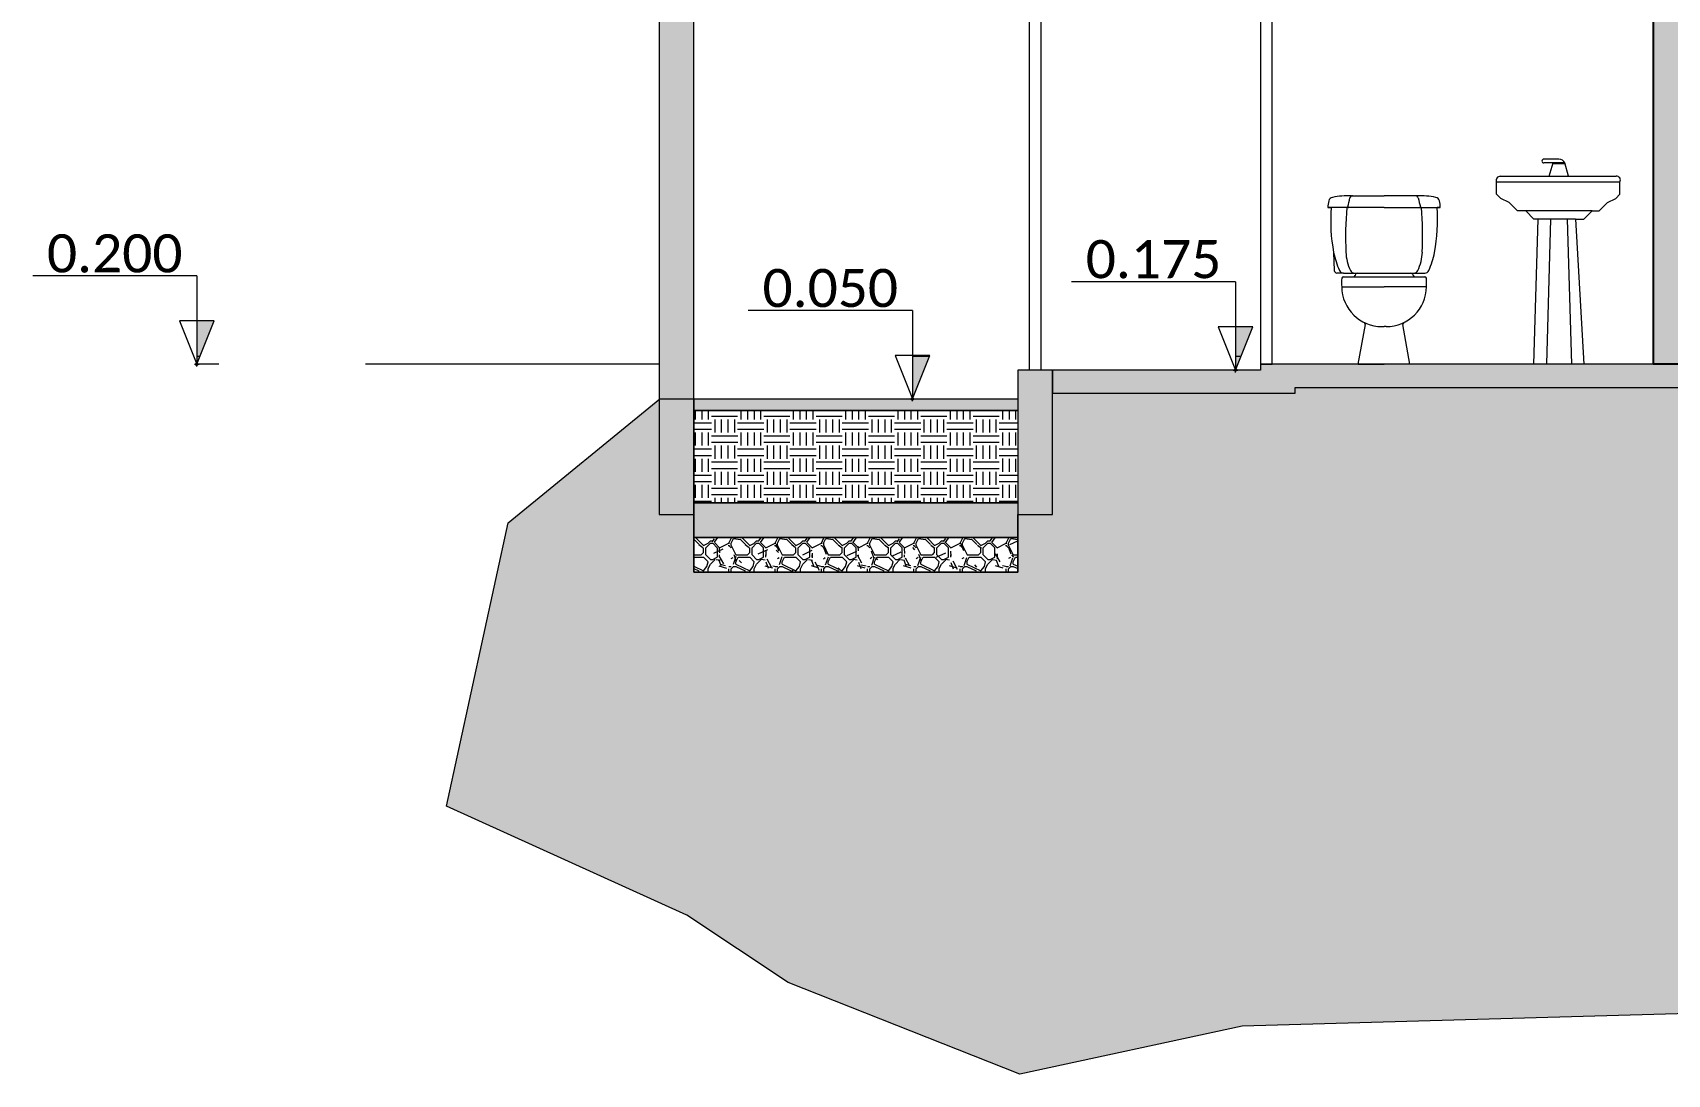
# Model space of a CAD drawing. Header units: metres. Extents: x -197 to 1099, y -24 to 14.
# Drawn here: x 1050.6 to 1057.67, y -2.87 to 1.63 of the extents above; entities that cross this region are included whole.
import ezdxf
from ezdxf.enums import TextEntityAlignment as Align

# ---------------------------------------------------------------- set-up
doc = ezdxf.new("R2010")
doc.units = ezdxf.units.M
doc.header["$LTSCALE"] = 0.001
doc.header["$PDMODE"] = 34
doc.header["$PDSIZE"] = 0.01
doc.linetypes.add('HIDDENX2', pattern=[19.05, 12.7, -6.35])
doc.layers.get('0').update_dxf_attribs({"lineweight": 13, "true_color": 0x000000})
for name, color, linetype, lineweight, true_color in [('Jach-Anotaciones-CalidaddeLínea  0.13', 7, 'Continuous', 13, 0x000000), ('Jach-Anotaciones-Hatch-Lum100%', 7, 'Continuous', 13, 0x000000), ('Jach-Anotaciones-Hatch-Lum50%', 9, 'Continuous', 13, 0x808080), ('Jach-Anotaciones-Hatch-Lum80%', 250, 'Continuous', 13, 0x333333), ('Jach-Anotaciones-LineasDetalle0.18mm', 7, 'Continuous', 18, 0x000000), ('JACH-Anotaciones-Textos-Lum75% @ 0.075', 7, 'Continuous', 13, 0x404040), ('JACH-Arq-Lineas-Proyeccion Niveles cortes', 9, 'HIDDENX2', 13, 0x808080), ('JACH-Arq-Muros01-Carga', 7, 'Continuous', 25, 0x000000), ('JACH-Arq-Puertas01-', 7, 'Continuous', 13, 0x404040)]:
    doc.layers.add(name, color=color, linetype=linetype, lineweight=lineweight, true_color=true_color)
doc.styles.add('02a-Calibri-JACH(1.8mm)', font='calibri.ttf', dxfattribs={"height": 2.2})
pattern_1 = [(0, (169.421, 45.032), (0, 6.985), [5.08, -1.905]), (90, (169.421, 45.032), (-6.985, 4e-16), [5.08, -1.905])]

# ---------------------------------------------------------------- blocks, each defined once
blk = doc.blocks.new('A$C325F0048')
at = {"linetype": 'Continuous', "ltscale": 20}
for p, q in [((0.1008, 0.7296), (0.243, 0.7296)), ((0.3852, 0.7296), (0.243, 0.7296)), ((0.243, 0.6784), (0, 0.6784)), ((0, 0.6784), (0.014, 0.6784)), ((0.243, 0.6784), (0.0887, 0.6784)), ((0.243, 0.6784), (0.3973, 0.6784)), ((0.243, 0.6784), (0.486, 0.6784)), ((0.486, 0.6784), (0.472, 0.6784)), ((0.0672, 0.3948), (0.0392, 0.3948)), ((0.1199, 0.3901), (0.1172, 0.3835)), ((0.3661, 0.3901), (0.3688, 0.3835)), ((0.0595, 0.3348), (0.243, 0.3348)), ((0.4265, 0.3348), (0.243, 0.3348)), ((0.1314, 0), (0.1618, 0.1723)), ((0.234, 0.1628), (0.243, 0.1628)), ((0.252, 0.1628), (0.243, 0.1628)), ((0.3546, 0), (0.3242, 0.1723)), ((0.1314, 0), (0.243, 0)), ((0.3546, 0), (0.243, 0))]:
    blk.add_line(p, q, dxfattribs=at)
at = {"linetype": 'Continuous'}
for p, q in [((0.0247, 0.4838), (0.0272, 0.4064)), ((0.0672, 0.3948), (0.1269, 0.3948)), ((0.0674, 0.3788), (0.1103, 0.3788)), ((0.1103, 0.3788), (0.3757, 0.3788)), ((0.1269, 0.3948), (0.3591, 0.3948)), ((0.3591, 0.3948), (0.4188, 0.3948)), ((0.3757, 0.3788), (0.4186, 0.3788))]:
    blk.add_line(p, q, dxfattribs=at)
at = {"linetype": 'Continuous', "ltscale": 20}
for centre, radius, start, end in [((0.1385, 0.6753), 0.1386, 166.67729, 178.71639), ((0.0232, 0.7026), 0.02, 100.81688, 166.67729), ((0.0969, 0.3164), 0.4132, 89.46832, 100.81688), ((-0.7229, 0.888), 0.8351, 345.68388, 348.39344), ((0.1069, 0.7176), 0.012, 90, 168.39344), ((0.3791, 0.7176), 0.012, 11.60656, 90), ((0.3891, 0.3164), 0.4132, 79.18312, 90.53168), ((1.2089, 0.888), 0.8351, 191.60656, 194.31612), ((0.4628, 0.7026), 0.02, 13.32271, 79.18312), ((0.3475, 0.6753), 0.1386, 1.28361, 13.32271), ((0.7518, 0.6214), 0.74, 175.58652, 190.71611), ((1.577, 0.5519), 1.5008, 175.16455, 182.55397), ((0.0887, 0.6809), 0.0025, 165.68388, 270), ((0.3973, 0.6809), 0.0025, 270, 14.31612), ((-1.091, 0.5519), 1.5008, 357.44603, 4.83545), ((-0.2658, 0.6214), 0.74, 349.28389, 4.41348), ((0.5055, 0.5925), 0.4929, 192.73312, 202.26013), ((0.2761, 0.4922), 0.1986, 182.08968, 205.80286), ((0.2099, 0.4922), 0.1986, 334.19714, 357.91032), ((-0.0195, 0.5925), 0.4929, 337.73987, 347.26688), ((0.0392, 0.4068), 0.012, 181.83712, 270), ((0.0672, 0.4148), 0.02, 206.76493, 270), ((0.2913, 0.3506), 0.2323, 174.49442, 183.90447), ((0.0674, 0.3713), 0.0075, 90, 167.63502), ((0.1152, 0.4148), 0.02, 206.76493, 270), ((0.1103, 0.3863), 0.0075, 270, 337.95529), ((0.1269, 0.3873), 0.0075, 90, 157.95529), ((0.1269, 0.3873), 0.0075, 90, 157.95529), ((0.3591, 0.3873), 0.0075, 22.04471, 90), ((0.3757, 0.3863), 0.0075, 202.04471, 270), ((0.3708, 0.4148), 0.02, 270, 333.23507), ((0.4186, 0.3713), 0.0075, 12.36498, 90), ((0.4188, 0.4148), 0.02, 270, 333.23507), ((0.1371, 0.3498), 0.2898, 357.0306, 4.5705), ((0.234, 0.3373), 0.1745, 180.82088, 270), ((0.252, 0.3373), 0.1745, 270, 359.17912), ((0.1544, 0.1736), 0.0075, 350, 64.05435), ((0.3316, 0.1736), 0.0075, 115.94565, 190)]:
    blk.add_arc(centre, radius, start, end, dxfattribs=at)
blk = doc.blocks.new('A$C70F64205')
for p, q in [((0.2702, 0.8877, 0.01), (0.2048, 0.8877, 0.01)), ((0.2954, 0.8715, 0.01), (0.2048, 0.8715, 0.01)), ((0.2282, 0.8137, 0.01), (0.245, 0.8715, 0.01)), ((0.2954, 0.8673, 0.01), (0.2438, 0.8673, 0.01)), ((0.3122, 0.8137, 0.01), (0.2954, 0.8715, 0.01)), ((0, 0.7899, 0.01), (0.5343, 0.7899, 0.01)), ((0.0009, 0.736, 0.01), (0.0009, 0.7899, 0.01)), ((0.0009, 0.736, 0.01), (0.0009, 0.7899, 0.01)), ((0.0168, 0.8137, 0.01), (0.5176, 0.8137, 0.01)), ((0.5343, 0.736, 0.01), (0.5343, 0.7899, 0.01)), ((0.5343, 0.736, 0.01), (0.5343, 0.7899, 0.01)), ((0.0189, 0.7181, 0.01), (0.0009, 0.736, 0.01)), ((0.0189, 0.7181, 0.01), (0.0009, 0.736, 0.01)), ((0.0548, 0.7001, 0.01), (0.0189, 0.7181, 0.01)), ((0.0548, 0.7001, 0.01), (0.0189, 0.7181, 0.01)), ((0.4805, 0.7001, 0.01), (0.5164, 0.7181, 0.01)), ((0.4805, 0.7001, 0.01), (0.5164, 0.7181, 0.01)), ((0.5164, 0.7181, 0.01), (0.5343, 0.736, 0.01)), ((0.5164, 0.7181, 0.01), (0.5343, 0.736, 0.01)), ((0.0727, 0.6822, 0.01), (0.0548, 0.7001, 0.01)), ((0.0727, 0.6822, 0.01), (0.0548, 0.7001, 0.01)), ((0.0727, 0.6822, 0.01), (0.0548, 0.7001, 0.01)), ((0.0548, 0.7001, 0.01), (0.0727, 0.6822, 0.01)), ((0.0727, 0.6822, 0.01), (0.0548, 0.7001, 0.01)), ((0.0548, 0.7001, 0.01), (0.0727, 0.6822, 0.01)), ((0.0727, 0.6822, 0.01), (0.0548, 0.7001, 0.01)), ((0.0548, 0.7001, 0.01), (0.0727, 0.6822, 0.01)), ((0.0727, 0.6822, 0.01), (0.0548, 0.7001, 0.01)), ((0.0727, 0.6822, 0.01), (0.0548, 0.7001, 0.01)), ((0.0907, 0.6642, 0.01), (0.0727, 0.6822, 0.01)), ((0.0907, 0.6642, 0.01), (0.0727, 0.6822, 0.01)), ((0.1266, 0.6642, 0.01), (0.0907, 0.6642, 0.01)), ((0.4138, 0.6642, 0.01), (0.1266, 0.6642, 0.01)), ((0.1625, 0.6283, 0.01), (0.1266, 0.6642, 0.01)), ((0.1625, 0.6283, 0.01), (0.1266, 0.6642, 0.01)), ((0.1266, 0.6642, 0.01), (0.1625, 0.6283, 0.01)), ((0.1625, 0.6283, 0.01), (0.1266, 0.6642, 0.01)), ((0.1625, 0.6283, 0.01), (0.1266, 0.6642, 0.01)), ((0.1625, 0.6283, 0.01), (0.1266, 0.6642, 0.01)), ((0.1625, 0.6283, 0.01), (0.1266, 0.6642, 0.01)), ((0.1625, 0.6283, 0.01), (0.1266, 0.6642, 0.01)), ((0.1625, 0.6283, 0.01), (0.1266, 0.6642, 0.01)), ((0.1625, 0.6283, 0.01), (0.1266, 0.6642, 0.01)), ((0.3779, 0.6283, 0.01), (0.4138, 0.6642, 0.01)), ((0.3779, 0.6283, 0.01), (0.4138, 0.6642, 0.01)), ((0.3779, 0.6283, 0.01), (0.4138, 0.6642, 0.01)), ((0.3779, 0.6283, 0.01), (0.4138, 0.6642, 0.01)), ((0.3779, 0.6283, 0.01), (0.4138, 0.6642, 0.01)), ((0.3779, 0.6283, 0.01), (0.4138, 0.6642, 0.01)), ((0.4138, 0.6642, 0.01), (0.4445, 0.6642, 0.01)), ((0.4445, 0.6642, 0.01), (0.4625, 0.6822, 0.01)), ((0.4445, 0.6642, 0.01), (0.4625, 0.6822, 0.01)), ((0.4625, 0.6822, 0.01), (0.4805, 0.7001, 0.01)), ((0.4625, 0.6822, 0.01), (0.4805, 0.7001, 0.01)), ((0.4805, 0.7001, 0.01), (0.4625, 0.6822, 0.01)), ((0.4625, 0.6822, 0.01), (0.4805, 0.7001, 0.01)), ((0.4805, 0.7001, 0.01), (0.4625, 0.6822, 0.01)), ((0.4625, 0.6822, 0.01), (0.4805, 0.7001, 0.01)), ((0.4805, 0.7001, 0.01), (0.4625, 0.6822, 0.01)), ((0.4625, 0.6822, 0.01), (0.4805, 0.7001, 0.01)), ((0.4625, 0.6822, 0.01), (0.4805, 0.7001, 0.01)), ((0.4625, 0.6822, 0.01), (0.4805, 0.7001, 0.01)), ((0.1804, 0.6283, 0.01), (0.1625, 0.6283, 0.01)), ((0.1625, 0, 0.01), (0.1804, 0.6283, 0.01)), ((0.342, 0.6283, 0.01), (0.1804, 0.6283, 0.01)), ((0.2343, 0.6283, 0.01), (0.2164, 0, 0.01)), ((0.3061, 0.6283, 0.01), (0.3241, 0, 0.01)), ((0.342, 0.6283, 0.01), (0.3779, 0.6283, 0.01)), ((0.342, 0.6283, 0.01), (0.3779, 0, 0.01))]:
    blk.add_line(p, q)
for centre, radius, start, end in [((0.2048, 0.8796, 0.01), 0.0081, 90, 270), ((0.2702, 0.86, 0.01), 0.0277, 24.49889, 90), ((0.0174, 0.7954, 0.01), 0.0183, 91.87842, 197.61595), ((0.5199, 0.7975, 0.01), 0.0163, 332.07396, 98.18996)]:
    blk.add_arc(centre, radius, start, end)
blk = doc.blocks.new('*U788')
at = {"lineweight": 0, "ltscale": 100}
h = blk.add_hatch(dxfattribs=at)
h.set_pattern_fill('ANGLE', color=256)
h.set_pattern_definition(pattern_1)
h.paths.add_polyline_path([(0, 2.5), (0, 0), (1, 2.5)])
h = blk.add_hatch(color=256, dxfattribs=at)
h.dxf.hatch_style = 1
h.paths.add_polyline_path([(0, 2.5), (0, 0), (1, 2.5)])
for points in [[(0, 5.099), (-9.466, 5.099)], [(0, 5.099), (0, 1.25)]]:
    blk.add_lwpolyline(points, dxfattribs=at)
for points in [[(0, 0), (1, 2.5), (-1, 2.5)], [(0, 2.5), (0, 0), (1, 2.5)]]:
    blk.add_lwpolyline(points, close=True, dxfattribs=at)
blk.add_point((0, 0), dxfattribs=at)
at = {"lineweight": 0, "ltscale": 100, "style": '02a-Calibri-JACH(1.8mm)'}
blk.add_attdef('ALT', text='', height=2.2, dxfattribs=at).set_placement((-4.733, 6.401), align=Align.MIDDLE_CENTER)
blk = doc.blocks.new('*U795')
at = {"lineweight": 0, "ltscale": 100}
h = blk.add_hatch(dxfattribs=at)
h.set_pattern_fill('ANGLE', color=256)
h.set_pattern_definition(pattern_1)
h.paths.add_polyline_path([(0, 2.5), (0, 0), (1, 2.5)])
h = blk.add_hatch(color=256, dxfattribs=at)
h.dxf.hatch_style = 1
h.paths.add_polyline_path([(0, 2.5), (0, 0), (1, 2.5)])
for points in [[(0, 5.099), (-9.466, 5.099)], [(0, 5.099), (0, 1.25)]]:
    blk.add_lwpolyline(points, dxfattribs=at)
for points in [[(0, 0), (1, 2.5), (-1, 2.5)], [(0, 2.5), (0, 0), (1, 2.5)]]:
    blk.add_lwpolyline(points, close=True, dxfattribs=at)
blk.add_point((0, 0), dxfattribs=at)
at = {"lineweight": 0, "ltscale": 100, "style": '02a-Calibri-JACH(1.8mm)'}
blk.add_attdef('ALT', text='', height=2.2, dxfattribs=at).set_placement((-4.733, 6.401), align=Align.MIDDLE_CENTER)
blk = doc.blocks.new('*U797')
at = {"lineweight": 0, "ltscale": 100}
h = blk.add_hatch(dxfattribs=at)
h.set_pattern_fill('ANGLE', color=256)
h.set_pattern_definition(pattern_1)
h.paths.add_polyline_path([(0, 2.5), (0, 0), (1, 2.5)])
h = blk.add_hatch(color=256, dxfattribs=at)
h.dxf.hatch_style = 1
h.paths.add_polyline_path([(0, 2.5), (0, 0), (1, 2.5)])
for points in [[(0, 5.099), (-9.466, 5.099)], [(0, 5.099), (0, 1.25)]]:
    blk.add_lwpolyline(points, dxfattribs=at)
for points in [[(0, 0), (1, 2.5), (-1, 2.5)], [(0, 2.5), (0, 0), (1, 2.5)]]:
    blk.add_lwpolyline(points, close=True, dxfattribs=at)
blk.add_point((0, 0), dxfattribs=at)
at = {"lineweight": 0, "ltscale": 100, "style": '02a-Calibri-JACH(1.8mm)'}
blk.add_attdef('ALT', text='', height=2.2, dxfattribs=at).set_placement((-4.733, 6.401), align=Align.MIDDLE_CENTER)

msp = doc.modelspace()

# ---------------------------------------------------------------- hatches: boundary and pattern name
at = {"layer": 'Jach-Anotaciones-Hatch-Lum100%', "ltscale": 100}
h = msp.add_hatch(color=256, dxfattribs=at)
h.dxf.hatch_style = 1
h.paths.add_polyline_path([(1059.86241, -0.4), (1059.56241, -0.4), (1059.56241, -0.2), (1059.26241, -0.2), (1059.26241, 0), (1058.96241, 0), (1058.96241, 0.2), (1055.91201, 0.2), (1055.91201, 0.175), (1055.01201, 0.175), (1055.01201, 0.1), (1055.01201, 0.075), (1056.06201, 0.075), (1056.06201, 0.1), (1058.86241, 0.1), (1058.86241, -0.1), (1059.16241, -0.1), (1059.16241, -0.3), (1059.46241, -0.3), (1059.46241, -0.48667), (1059.71194, -0.48667), (1059.86241, -0.48667)])
at = {"layer": 'Jach-Anotaciones-Hatch-Lum50%', "ltscale": 100}
h = msp.add_hatch(dxfattribs=at)
h.set_pattern_fill('GRAVEL', color=256, scale=0.0025, angle=315)
h.set_pattern_definition([(183.012788, (1030.2312044, -0.2874276), (-0.7633217703, -0.04490128055), [0.00854304, -0.84576209]), (139.969741, (1030.2226732, -0.2878767), (0.5837166502, -0.4939140839), [0.01466012, -1.45135122]), (87.510447, (1030.211448, -0.2784474), (-0.04490128024, -0.9429268927), [0.01033704, -1.02336807]), (222.273689, (1030.182711, -0.2721612), (0.9429268928, 0.8531243314), [0.01335011, -1.32166094]), (247.833654, (1030.1728328, -0.2811415), (0.3143089642, 0.7633217703), [0.01309084, -1.2959952]), (312.273689, (1030.1678936, -0.2932648), (-0.8531243314, 0.9429268928), [0.01335011, -1.32166094]), (352.69424, (1030.176874, -0.303143), (-1.03272945393, 0.13470384176), [0.01765484, -1.74782788]), (27.255328, (1030.1943854, -0.3053882), (1.30213713761, 0.67351920897), [0.01666799, -1.65013142]), (76.429566, (1030.2092028, -0.297755), (0.22450640294, 0.94292689273), [0.01339532, -1.32613864]), (130.236358, (1030.212346, -0.2847336), (0.449012806, -0.5388153673), [0.01529283, -0.74934842]), (177.397438, (1030.2024676, -0.2730592), (-1.03272945392, 0.04490128057), [0.01977695, -1.95791931]), (93.814075, (1030.2267143, -0.3170625), (-0.0449012806, 0.5837166479), [0.00675011, -0.66826415]), (126.469234, (1030.2262653, -0.3103273), (0.49391408678, -0.673519209), [0.01284205, -1.27136597]), (180, (1030.21863, -0.3), (-0.04490128, -0.04490128), [0.00898023, -0.08082233]), (158.19859, (1030.220877, -0.291469), (0.3143089642, -0.1347038418), [0.00483603, -0.47876556]), (246.80141, (1030.216387, -0.289673), (0.089802561, 0.1796051224), [0.00683914, -0.33511882]), (345.963757, (1030.213693, -0.295959), (0.224506403, -0.0449012806), [0.01110799, -0.35915745]), (116.56505, (1030.22447, -0.298653), (0.04490128, -0.134703842), [0.00803218, -0.19277245]), (331.38954, (1030.1903443, -0.26363), (0.58371664787, -0.31430896424), [0.0112522, -1.11397067]), (25.346176, (1030.2002226, -0.269018), (-0.6735192091, -0.3143089642), [0.00943997, -0.93455539]), (248.19859, (1030.2334495, -0.289673), (0.1347038418, 0.3143089642), [0.009672, -0.47392959]), (298.61046, (1030.2298574, -0.298653), (-0.3143089643, 0.58371664785), [0.0112522, -1.11397067]), (294.443955, (1030.1625055, -0.291469), (-0.1347038418, 0.3143089642), [0.01085088, -0.53169336]), (249.77514, (1030.1669956, -0.301347), (0.26940768324, 0.7184204898), [0.0090918, -0.90008983]), (21.80141, (1030.188997, -0.335023), (0.3143089642, 0.1347038418), [0.009672, -0.47392959]), (332.354025, (1030.1979775, -0.331431), (-0.7633217703, 0.4041115254), [0.01064457, -1.0538094]), (24.443955, (1030.1669956, -0.313021), (-0.3143089642, -0.1347038418), [0.00542544, -0.5371188]), (56.30993, (1030.186303, -0.332329), (0.134703842, 0.224506403), [0.00323786, -0.32054987]), (120.96376, (1030.188099, -0.329635), (0.089802561, -0.179605122), [0.01309084, -0.24872636]), (141.009006, (1030.181364, -0.3184095), (0.4939140867, -0.4041115254), [0.01213167, -1.20103412]), (258.69007, (1030.209652, -0.3), (0.04490128, 0.134703842), [0.0091581, -0.21979441]), (308.157227, (1030.2078558, -0.3089803), (0.67351920912, -0.85312433147), [0.01598892, -1.58290023]), (15.945396, (1030.217734, -0.3215526), (-0.4939140867, -0.1347038418), [0.0065377, -0.6472348]), (45, (1030.22402, -0.319757), (2e-17, 0.08980256), [0.00381, -0.05969]), (75.256437, (1030.181813, -0.3161645), (-0.13470384185, -0.49391408665), [0.00882167, -0.87334852]), (3.012787, (1030.184058, -0.307633), (0.7633217703, 0.04490128055), [0.01708607, -0.83721905]), (315, (1030.20112, -0.306735), (0.08980256, -2e-17), [0.01651, -0.04699]), (280.304846, (1030.212795, -0.3184095), (0.1347038422, -0.7633217702), [0.01004024, -0.99398292]), (209.054604, (1030.214591, -0.328288), (-0.224506403, -0.1347038418), [0.00924573, -0.45304125]), (162.645975, (1030.2065087, -0.332778), (-1.30213713753, 0.40411152554), [0.01505363, -1.49031161]), (130.426079, (1030.1921403, -0.3282878), (-0.53881536726, 0.62861792847), [0.01592574, -1.57664616])])
h.paths.add_polyline_path([(1053.46014, 0.05), (1054.86201, 0.05), (1054.86201, 0), (1053.46014, 0)])
h = msp.add_hatch(dxfattribs=at)
h.set_pattern_fill('FILL', color=256, scale=0.2, angle=315, pattern_type=2)
h.set_pattern_definition([(0, (1054.66826, -0.33586), (0.113137, 0.0565685), [0.113137, -0.113137]), (0, (1054.66826, -0.36414), (0.113137, 0.0565685), [0.113137, -0.113137]), (270, (1054.6824, -0.37828), (0.113137, -0.056569), [0.056569, -0.056569]), (270, (1054.71069, -0.37828), (0.113137, -0.056569), [0.0565685, -0.056568]), (270, (1054.73897, -0.37828), (0.113137, -0.056569), [0.0565685, -0.056568]), (270, (1054.76725, -0.37828), (0.113137, -0.056569), [0.0565685, -0.056568])])
h.paths.add_polyline_path([(1053.46014, 0), (1054.86201, 0), (1054.86201, -0.4), (1053.46014, -0.4)])
h = msp.add_hatch(dxfattribs=at)
h.set_pattern_fill('GRAVEL', color=256, scale=0.0025, angle=315)
h.set_pattern_definition([(183.012788, (1030.2312044, -0.6874276), (-0.7633217703, -0.04490128055), [0.00854304, -0.84576209]), (139.969741, (1030.2226732, -0.6878767), (0.5837166502, -0.4939140839), [0.01466012, -1.45135122]), (87.510447, (1030.211448, -0.6784474), (-0.04490128024, -0.9429268927), [0.01033704, -1.02336807]), (222.273689, (1030.182711, -0.6721612), (0.9429268928, 0.8531243314), [0.01335011, -1.32166094]), (247.833654, (1030.1728328, -0.6811415), (0.3143089642, 0.7633217703), [0.01309084, -1.2959952]), (312.273689, (1030.1678936, -0.6932648), (-0.8531243314, 0.9429268928), [0.01335011, -1.32166094]), (352.69424, (1030.176874, -0.703143), (-1.03272945393, 0.13470384176), [0.01765484, -1.74782788]), (27.255328, (1030.1943854, -0.7053882), (1.30213713761, 0.67351920897), [0.01666799, -1.65013142]), (76.429566, (1030.2092028, -0.697755), (0.22450640294, 0.94292689273), [0.01339532, -1.32613864]), (130.236358, (1030.212346, -0.6847336), (0.449012806, -0.5388153673), [0.01529283, -0.74934842]), (177.397438, (1030.2024676, -0.6730592), (-1.03272945392, 0.04490128057), [0.01977695, -1.95791931]), (93.814075, (1030.2267143, -0.7170625), (-0.0449012806, 0.5837166479), [0.00675011, -0.66826415]), (126.469234, (1030.2262653, -0.7103273), (0.49391408678, -0.673519209), [0.01284205, -1.27136597]), (180, (1030.21863, -0.7), (-0.04490128, -0.04490128), [0.00898023, -0.08082233]), (158.19859, (1030.220877, -0.691469), (0.3143089642, -0.1347038418), [0.00483603, -0.47876556]), (246.80141, (1030.216387, -0.689673), (0.089802561, 0.1796051224), [0.00683914, -0.33511882]), (345.963757, (1030.213693, -0.695959), (0.224506403, -0.0449012806), [0.01110799, -0.35915745]), (116.56505, (1030.22447, -0.698653), (0.04490128, -0.134703842), [0.00803218, -0.19277245]), (331.38954, (1030.1903443, -0.66363), (0.58371664787, -0.31430896424), [0.0112522, -1.11397067]), (25.346176, (1030.2002226, -0.669018), (-0.6735192091, -0.3143089642), [0.00943997, -0.93455539]), (248.19859, (1030.2334495, -0.689673), (0.1347038418, 0.3143089642), [0.009672, -0.47392959]), (298.61046, (1030.2298574, -0.698653), (-0.3143089643, 0.58371664785), [0.0112522, -1.11397067]), (294.443955, (1030.1625055, -0.691469), (-0.1347038418, 0.3143089642), [0.01085088, -0.53169336]), (249.77514, (1030.1669956, -0.701347), (0.26940768324, 0.7184204898), [0.0090918, -0.90008983]), (21.80141, (1030.188997, -0.735023), (0.3143089642, 0.1347038418), [0.009672, -0.47392959]), (332.354025, (1030.1979775, -0.731431), (-0.7633217703, 0.4041115254), [0.01064457, -1.0538094]), (24.443955, (1030.1669956, -0.713021), (-0.3143089642, -0.1347038418), [0.00542544, -0.5371188]), (56.30993, (1030.186303, -0.732329), (0.134703842, 0.224506403), [0.00323786, -0.32054987]), (120.96376, (1030.188099, -0.729635), (0.089802561, -0.179605122), [0.01309084, -0.24872636]), (141.009006, (1030.181364, -0.7184095), (0.4939140867, -0.4041115254), [0.01213167, -1.20103412]), (258.69007, (1030.209652, -0.7), (0.04490128, 0.134703842), [0.0091581, -0.21979441]), (308.157227, (1030.2078558, -0.7089803), (0.67351920912, -0.85312433147), [0.01598892, -1.58290023]), (15.945396, (1030.217734, -0.7215526), (-0.4939140867, -0.1347038418), [0.0065377, -0.6472348]), (45, (1030.22402, -0.719757), (2e-17, 0.08980256), [0.00381, -0.05969]), (75.256437, (1030.181813, -0.7161645), (-0.13470384185, -0.49391408665), [0.00882167, -0.87334852]), (3.012787, (1030.184058, -0.707633), (0.7633217703, 0.04490128055), [0.01708607, -0.83721905]), (315, (1030.20112, -0.706735), (0.08980256, -2e-17), [0.01651, -0.04699]), (280.304846, (1030.212795, -0.7184095), (0.1347038422, -0.7633217702), [0.01004024, -0.99398292]), (209.054604, (1030.214591, -0.728288), (-0.224506403, -0.1347038418), [0.00924573, -0.45304125]), (162.645975, (1030.2065087, -0.732778), (-1.30213713753, 0.40411152554), [0.01505363, -1.49031161]), (130.426079, (1030.1921403, -0.7282878), (-0.53881536726, 0.62861792847), [0.01592574, -1.57664616])])
h.paths.add_polyline_path([(1053.46014, -0.4), (1054.86201, -0.4), (1054.86201, -0.55), (1053.46014, -0.55)])
h = msp.add_hatch(dxfattribs=at)
h.set_pattern_fill('STONE_10', color=256, scale=0.2, pattern_type=2)
h.set_pattern_definition([(349.9921, (995.951758, 76.555), (1.1999999309, -0.1999983576), [0.0172626, -3.4352718]), (346.6076, (995.941758, 76.48), (3.400000045, -0.7999939066), [0.021587, -4.2958178]), (55.0079, (995.948758, 76.428), (0.4000012743, 0.6000000025), [0.0244132, -2.4169004]), (315.0001, (995.94876, 76.428), (0.20000006, 6.3e-07), [0.032527, -0.2503154]), (26.565, (995.94176, 76.555), (0.2, 0.19999982), [0.0223606, -0.4248528]), (315.0001, (995.94176, 76.425), (0.20000006, 6.3e-07), [0.0282842, -0.254558]), (32.029, (995.821755, 76.524993), (0.5999999814, 0.4003438875), [0.0094404, -1.8778422]), (71.0753, (995.829758, 76.53), (0.20000064153, 0.59999996273), [0.037, -7.3630024]), (0, (995.84176, 76.375), (0, 0.2), [0.05, -0.15]), (311.9522, (995.832758, 76.575), (1.800036277707, -2.000000055063), [0.0134568, -23.9208352]), (290.1364, (995.821758, 76.405), (1.4000072854, -3.7999999704), [0.031953, -6.358669]), (56.9761, (995.868758, 76.475), (2.2000027912, 3.4000000201), [0.0238538, -4.7468922]), (70.8209, (995.860758, 76.452), (0.2000011083, 0.6000000488), [0.0243516, -4.8459694]), (354.0939, (995.831758, 76.455), (1.9999999326, -0.19999848615), [0.0291548, -5.8017968]), (322.5947, (995.884758, 76.418), (0.8000000208, -0.5999987544), [0.021401, -4.2587828]), (313.7812, (995.861758, 76.442), (0.20000048357, -0.19999992223), [0.0332416, -6.6150748]), (354.2895, (995.831758, 76.445), (0.1999999677, 3.85e-07), [0.0301496, -1.9798252]), (53.1301, (995.901758, 76.505), (0.400000025, 0.599999984), [0.025, -0.975]), (75.9637, (995.91676, 76.525), (1.5e-07, 0.200000115), [0.0206156, -0.8040058]), (323.1302, (995.921758, 76.495), (0.600000042, -0.399998497), [0.025, -0.9749988]), (90, (995.92176, 76.495), (-0.2, 1e-17), [0.02, -0.18]), (333.435, (995.84176, 76.535), (0.2, 2.7e-07), [0.067082, -0.3801314]), (333.435, (995.84176, 76.525), (0.2, 2.7e-07), [0.0447214, -0.402492]), (296.5651, (995.82176, 76.415), (0.20000017, -0.2000001), [0.0447214, -0.4024924]), (296.5651, (995.82176, 76.475), (0.20000017, -0.2000001), [0.0223606, -0.4248532]), (63.4349, (995.87176, 76.455), (2.6e-07, 0.19999991), [0.0447214, -0.4024924]), (63.4349, (995.92176, 76.515), (2.6e-07, 0.19999991), [0.0223606, -0.4248532]), (63.4349, (995.82176, 76.425), (2.6e-07, 0.19999991), [0.0223606, -0.4248532]), (63.4349, (995.84176, 76.545), (2.6e-07, 0.19999991), [0.0223606, -0.4248532]), (63.4349, (995.81176, 76.425), (2.6e-07, 0.19999991), [0.0223606, -0.4248532]), (26.565, (995.81176, 76.425), (0.2, 0.19999982), [0, -0.4472134]), (26.565, (995.81176, 76.415), (0.2, 0.19999982), [0, -0.4472134]), (26.565, (995.90176, 76.415), (0.2, 0.19999982), [0.0223606, -0.4248528]), (315.0001, (995.81176, 76.465), (0.20000006, 6.3e-07), [0.0141422, -0.2687]), (315.0001, (995.81176, 76.415), (0.20000006, 6.3e-07), [0.0141422, -0.2687]), (315.0001, (995.87176, 76.445), (0.20000006, 6.3e-07), [0.0424264, -0.2404158]), (315.0001, (995.91176, 76.495), (0.20000006, 6.3e-07), [0.0282842, -0.254558]), (315.0001, (995.91176, 76.575), (0.20000006, 6.3e-07), [0.0282842, -0.254558]), (315.0001, (995.90176, 76.565), (0.20000006, 6.3e-07), [0.0282842, -0.254558]), (45, (995.93176, 76.535), (0, 0.20000006), [0.0282842, -0.2545586]), (45, (995.91176, 76.405), (0, 0.20000006), [0.0282842, -0.2545586]), (45, (995.82176, 76.515), (0, 0.20000006), [0.0141422, -0.2687006]), (45, (995.92176, 76.425), (0, 0.20000006), [0.0141422, -0.2687006]), (45, (995.89176, 76.375), (0, 0.20000006), [0.0141422, -0.2687006]), (90, (995.91176, 76.375), (-0.2, 1e-17), [0.03, -0.17]), (90, (995.90176, 76.385), (-0.2, 1e-17), [0.02, -0.18]), (90, (995.88176, 76.495), (-0.2, 1e-17), [0.01, -0.19]), (90, (995.87176, 76.445), (-0.2, 1e-17), [0.01, -0.19]), (90, (995.84176, 76.535), (-0.2, 1e-17), [0.01, -0.19]), (90, (995.82176, 76.475), (-0.2, 1e-17), [0.04, -0.16]), (90, (995.82176, 76.445), (-0.2, 1e-17), [0.01, -0.19]), (90, (995.82176, 76.415), (-0.2, 1e-17), [0.01, -0.19]), (0, (995.83176, 76.525), (0, 0.2), [0.01, -0.19]), (0, (995.81176, 76.525), (0, 0.2), [0.01, -0.19]), (0, (995.89176, 76.495), (0, 0.2), [0.02, -0.18]), (0, (995.81176, 76.465), (0, 0.2), [0, -0.2]), (0, (995.93176, 76.425), (0, 0.2), [0.01, -0.19]), (0, (995.85176, 76.565), (0, 0.2), [0.05, -0.15]), (0, (995.93176, 76.555), (0, 0.2), [0.01, -0.19]), (52.4314, (995.941758, 76.435), (0.6000002162, 0.8000000279), [0.0164012, -3.263843]), (90, (995.95176, 76.448), (-0.2, 1e-17), [0.017, -0.183]), (333.435, (995.93176, 76.475), (0.2, 2.7e-07), [0.0223606, -0.4248528]), (0, (995.93176, 76.435), (0, 0.2), [0.01, -0.19]), (90, (996.01176, 76.485), (-0.2, 1e-17), [0.03, -0.17]), (24.8636, (995.970758, 76.396), (5.59999996035, 2.59998861631), [0.0451884, -8.9925032]), (272.7264, (995.970758, 76.396), (0.2000061944, -3.9999999097), [0.0210238, -4.1837358]), (343.1417, (995.978758, 76.525), (2.0000000483, -0.59999619914), [0.0344818, -6.8618904]), (290.3232, (995.968758, 76.552), (0.60000194956, -1.6000000902), [0.0287924, -5.729682]), (346.6076, (995.990758, 76.53), (3.400000045, -0.7999939066), [0.021587, -4.2958178]), (298.4957, (995.971758, 76.565), (1.20000301467, -2.19999996722), [0.0398246, -7.9251032]), (0, (995.96276, 76.475), (0, 0.2), [0.039, -0.161]), (90, (995.96276, 76.448), (-0.2, 1e-17), [0.017, -0.183]), (0, (995.96276, 76.465), (0, 0.2), [0.049, -0.151]), (63.4349, (996.01176, 76.425), (2.6e-07, 0.19999991), [0, -0.4472138]), (26.565, (995.97176, 76.405), (0.2, 0.19999982), [0.0447214, -0.402492]), (45, (996.00176, 76.475), (0, 0.20000006), [0.0141422, -0.2687006]), (90, (995.97176, 76.565), (-0.2, 1e-17), [0.01, -0.19]), (90, (995.96176, 76.565), (-0.2, 1e-17), [0.01, -0.19]), (90, (995.96176, 76.375), (-0.2, 1e-17), [0.03, -0.17])])
h.paths.add_polyline_path([(1053.46014, -0.55), (1054.86201, -0.55), (1054.86201, -0.7), (1053.46014, -0.7)])
at = {"layer": 'Jach-Anotaciones-Hatch-Lum80%', "lineweight": 0, "ltscale": 100}
for points in [[(1053.31015, -0.45), (1053.46014, -0.45), (1053.46014, 6.6), (1053.31015, 6.6)], [(1054.86201, -0.45), (1055.01201, -0.45), (1055.01201, 0.175), (1054.86201, 0.175)], [(1059.86241, -0.4), (1059.56241, -0.4), (1059.56241, -0.2), (1059.26241, -0.2), (1059.26241, 0), (1058.96241, 0), (1058.96241, 0.2), (1055.91201, 0.2), (1055.91201, 0.175), (1055.01201, 0.175), (1055.01201, 0.1), (1055.01201, 0.075), (1056.06201, 0.075), (1056.06201, 0.1), (1058.86241, 0.1), (1058.86241, -0.1), (1059.16241, -0.1), (1059.16241, -0.3), (1059.46241, -0.3), (1059.46241, -0.48667), (1059.71194, -0.48667), (1059.86241, -0.48667)]]:
    msp.add_hatch(color=256, dxfattribs=at).paths.add_polyline_path(points)
h = msp.add_hatch(color=256, dxfattribs=at)
h.paths.add_polyline_path([(1054.86201, 5.6), (1055.01201, 5.6), (1055.01201, 6.6), (1054.86201, 6.6)])
h.paths.add_polyline_path([(1057.61201, 2.8), (1057.76201, 2.8), (1057.76201, 0.2), (1057.61201, 0.2)])
at = {"layer": 'Jach-Anotaciones-Hatch-Lum80%', "ltscale": 100}
h = msp.add_hatch(dxfattribs=at)
h.set_pattern_fill('EARTH', color=256, scale=0.03, angle=45, double=1)
h.set_pattern_definition([(45, (755.59228, 4e-15), (0, 0.26940768), [0.1905, -0.1905]), (45, (755.54176, 0.05051), (0, 0.26940768), [0.1905, -0.1905]), (45, (755.49125, 0.10103), (0, 0.26940768), [0.1905, -0.1905]), (135, (755.49125, 0.1347), (-0.26940768, 0), [0.1905, -0.1905]), (135, (755.54176, 0.18522), (-0.26940768, 0), [0.1905, -0.1905]), (135, (755.59228, 0.23573), (-0.26940768, 0), [0.1905, -0.1905])])
h.paths.add_polyline_path([(1074.96228, -0.48667), (1075.06228, -0.48667), (1075.06228, -0.275), (1075.36228, -0.275), (1075.36228, -0.1), (1079.3624, -0.1), (1079.3624, -0.35), (1085.3224, -0.35), (1085.3224, 0.025), (1085.97107, 0.025), (1097.66493, -0.27484), (1098.8724, -0.42578), (1099.05543, -0.52717), (1099.21166, -0.80121), (1099.18615, -1.037), (1099.27542, -1.18676), (1099.12557, -1.37158), (1098.51009, -1.47917), (1097.95514, -1.28342), (1096.77179, -1.16924), (1096.13524, -1.48733), (1095.55581, -1.63414), (1094.79683, -1.47917), (1094.24189, -1.0469), (1093.03406, -1.19371), (1092.51176, -1.56889), (1091.80175, -1.87882), (1089.96174, -1.41138), (1087.81018, -1.53663), (1086.41062, -1.91241), (1085.2224, -2.41694), (1083.54883, -2.72658), (1081.83593, -2.47607), (1080.24837, -2.37169), (1079.32926, -2.37169), (1078.13859, -2.26731), (1077.19858, -2.05854), (1055.83224, -2.66396), (1054.87134, -2.87272), (1053.86867, -2.47607), (1053.43, -2.1838), (1052.39033, -1.71211), (1052.65699, -0.48667), (1053.31366, 0.05), (1053.46014, 0.05), (1053.46014, -0.7), (1054.86201, -0.7), (1054.86201, -0.45), (1055.01201, -0.45), (1055.01201, 0.075), (1056.06201, 0.075), (1056.06201, 0.1), (1058.86241, 0.1), (1058.86241, -0.1), (1059.16241, -0.1), (1059.16241, -0.3), (1059.46241, -0.3), (1059.46241, -0.48667), (1059.86241, -0.48465), (1059.86241, -0.4), (1074.66228, -0.4)])

# ---------------------------------------------------------------- linework, layer by layer
at = {"layer": 'Jach-Anotaciones-CalidaddeLínea  0.13', "ltscale": 100}
for points in [[(1053.31015, -0.45), (1053.46014, -0.45), (1053.46014, 6.6), (1053.31015, 6.6)], [(1059.86241, -0.4), (1059.56241, -0.4), (1059.56241, -0.2), (1059.26241, -0.2), (1059.26241, 0), (1058.96241, 0), (1058.96241, 0.2), (1055.91201, 0.2), (1055.91201, 0.175), (1055.01201, 0.175), (1055.01201, 0.1), (1055.01201, 0.075), (1056.06201, 0.075), (1056.06201, 0.1), (1058.86241, 0.1), (1058.86241, -0.1), (1059.16241, -0.1), (1059.16241, -0.3), (1059.46241, -0.3), (1059.46241, -0.48667), (1059.71194, -0.48667), (1059.86241, -0.48667)], [(1053.46014, -0.4), (1054.86201, -0.4), (1054.86201, -0.55), (1053.46014, -0.55)]]:
    msp.add_lwpolyline(points, close=True, dxfattribs=at)
msp.add_lwpolyline([(1077.19858, -2.05854), (1055.83224, -2.66396), (1054.87134, -2.87272), (1053.86867, -2.47607), (1053.43, -2.1838), (1052.39033, -1.71211), (1052.65699, -0.48667), (1053.31366, 0.05), (1053.46014, 0.05), (1053.46014, -0.7), (1054.86201, -0.7), (1054.86201, -0.45), (1055.01201, -0.45), (1055.01201, 0.075), (1056.06201, 0.075), (1056.06201, 0.1), (1058.86241, 0.1)], dxfattribs=at)
at = {"layer": 'Jach-Anotaciones-Hatch-Lum100%', "ltscale": 100}
msp.add_lwpolyline([(1054.86201, -0.45), (1055.01201, -0.45), (1055.01201, 0.175), (1054.86201, 0.175)], close=True, dxfattribs=at)
at = {"layer": 'Jach-Anotaciones-LineasDetalle0.18mm', "ltscale": 100}
for points in [[(1053.46014, 0.05), (1054.86201, 0.05), (1054.86201, 0), (1053.46014, 0)], [(1053.46014, 0), (1054.86201, 0), (1054.86201, -0.55), (1053.46014, -0.55)], [(1053.46014, 0), (1054.86201, 0), (1054.86201, -0.4), (1053.46014, -0.4)], [(1053.46014, -0.55), (1054.86201, -0.55), (1054.86201, -0.7), (1053.46014, -0.7)]]:
    msp.add_lwpolyline(points, close=True, dxfattribs=at)
at = {"layer": 'JACH-Arq-Lineas-Proyeccion Niveles cortes', "ltscale": 100}
msp.add_lwpolyline([(1053.31015, 0.2), (1051.31057, 0.2)], dxfattribs=at)
at = {"layer": 'JACH-Arq-Muros01-Carga', "ltscale": 100}
msp.add_lwpolyline([(1057.61201, 2.8), (1057.76201, 2.8), (1057.76201, 0.2), (1057.61201, 0.2)], close=True, dxfattribs=at)
at = {"layer": 'JACH-Arq-Muros01-Carga', "lineweight": 0, "ltscale": 100}
msp.add_lwpolyline([(1054.91201, 2.3), (1054.96201, 2.3), (1054.96201, 0.175), (1054.91201, 0.175)], close=True, dxfattribs=at)
at = {"layer": 'JACH-Arq-Puertas01-', "lineweight": 0, "ltscale": 100}
msp.add_lwpolyline([(1055.91201, 0.2), (1055.96201, 0.2), (1055.96201, 2.3), (1055.91201, 2.3)], close=True, dxfattribs=at)

# ---------------------------------------------------------------- block references
at = {"color": 7}
for name, p in [('A$C70F64205', (1056.93235, 0.2, -0.01)), ('A$C325F0048', (1056.20346, 0.2))]:
    msp.add_blockref(name, p, dxfattribs=at)
at = {"layer": 'JACH-Anotaciones-Textos-Lum75% @ 0.075', "ltscale": 100, "xscale": 0.075, "yscale": 0.075, "zscale": 0.075}
for name, p, values in [('*U788', (1051.31057, 0.2), {'ALT': '0.200'}), ('*U795', (1055.80412, 0.175), {'ALT': '0.175'}), ('*U797', (1054.40583, 0.05), {'ALT': '0.050'})]:
    msp.add_blockref(name, p, dxfattribs=at).add_auto_attribs(values)

doc.saveas('drawing.dxf')
